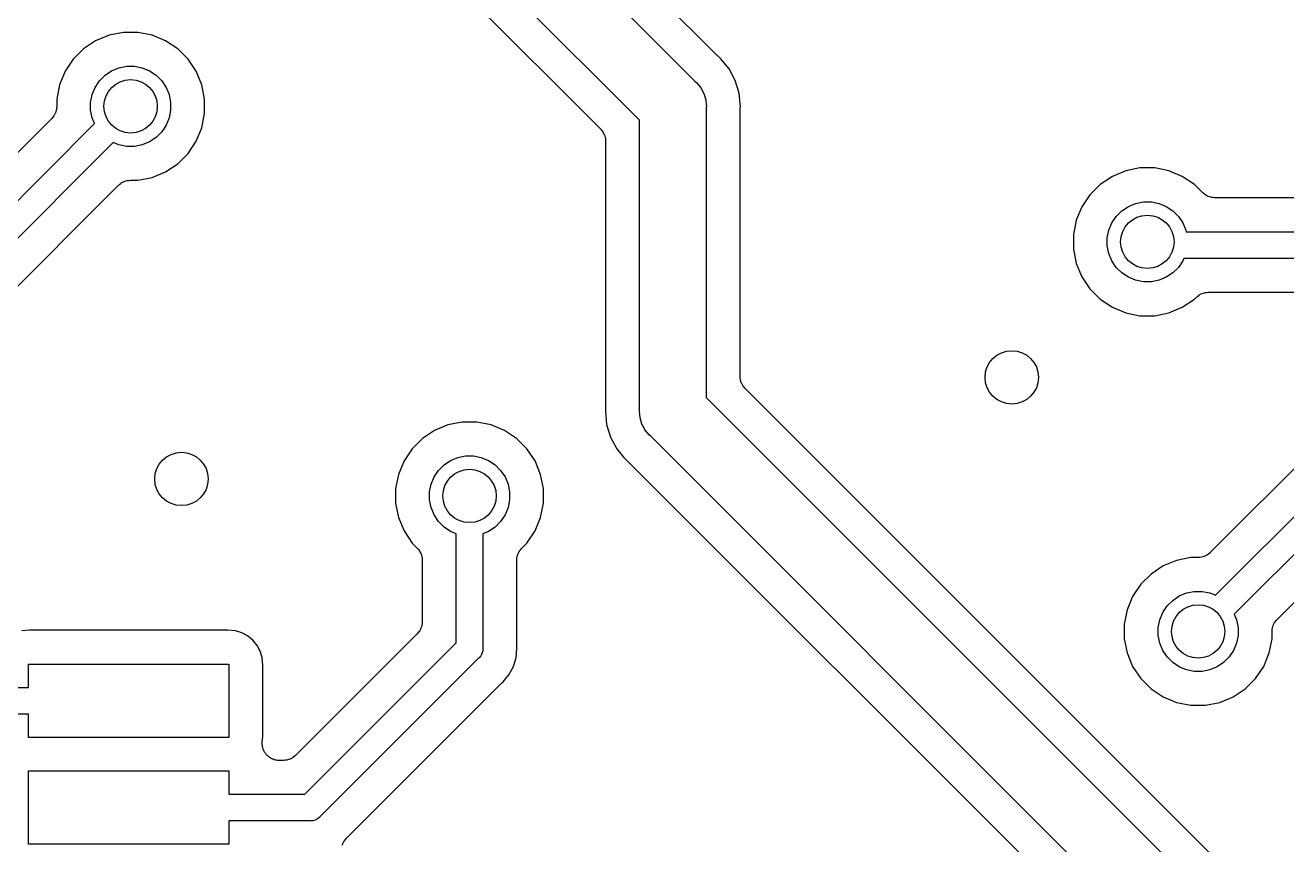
# Model space of a CAD drawing. Extents: x 49 to 143, y -158 to -38.
# Drawn here: x 95.98 to 105.44, y -98.25 to -92.1 of the extents above; entities that cross this region are included whole.
import ezdxf

# ---------------------------------------------------------------- set-up
doc = ezdxf.new("R2010")
doc.units = 0
doc.layers.add('BLACK', color=7, linetype='CONTINUOUS')

msp = doc.modelspace()

# ---------------------------------------------------------------- linework, layer by layer
at = {"layer": 'BLACK', "linetype": 'CONTINUOUS'}
for p, q in [((101.172, -92.3317), (99.0788, -90.238)), ((98.886, -90.4044), (101.006, -92.5245)), ((100.588, -92.8136), (98.5969, -90.8225)), ((98.5289, -91.1137), (100.297, -92.8816)), ((96.6124, -92.1773), (96.5116, -92.2191)), ((96.7194, -92.156), (96.6124, -92.1773)), ((96.8286, -92.156), (96.7194, -92.156)), ((96.9356, -92.1773), (96.8286, -92.156)), ((97.0364, -92.2191), (96.9356, -92.1773)), ((96.4208, -92.2797), (96.3437, -92.3568)), ((96.5116, -92.2191), (96.4208, -92.2797)), ((97.1272, -92.2797), (97.0364, -92.2191)), ((97.2043, -92.3568), (97.1272, -92.2797)), ((96.3437, -92.3568), (96.2831, -92.4476)), ((97.2649, -92.4476), (97.2043, -92.3568)), ((101.177, -92.3351), (101.172, -92.3317)), ((101.18, -92.3389), (101.177, -92.3351)), ((101.182, -92.3401), (101.18, -92.3389)), ((101.196, -92.3519), (101.182, -92.3401)), ((101.259, -92.4286), (101.196, -92.3519)), ((96.2831, -92.4476), (96.2413, -92.5484)), ((96.5828, -92.477), (96.6319, -92.4441)), ((96.6319, -92.4441), (96.6865, -92.4215)), ((96.6865, -92.4215), (96.7445, -92.41)), ((96.7445, -92.41), (96.8035, -92.41)), ((96.8035, -92.41), (96.8615, -92.4215)), ((96.8615, -92.4215), (96.9161, -92.4441)), ((96.9161, -92.4441), (96.9652, -92.477)), ((97.3067, -92.5484), (97.2649, -92.4476)), ((101.306, -92.5162), (101.259, -92.4286)), ((96.2413, -92.5484), (96.22, -92.6554)), ((96.5081, -92.5679), (96.541, -92.5188)), ((96.541, -92.5188), (96.5828, -92.477)), ((96.9652, -92.477), (97.007, -92.5188)), ((97.007, -92.5188), (97.0399, -92.5679)), ((97.328, -92.6554), (97.3067, -92.5484)), ((101.006, -92.5245), (101.016, -92.5324)), ((101.016, -92.5324), (101.047, -92.5704)), ((101.335, -92.6112), (101.306, -92.5162)), ((96.22, -92.6554), (96.22, -92.7108)), ((96.474, -92.6805), (96.4855, -92.6225)), ((96.4855, -92.6225), (96.5081, -92.5679)), ((97.0399, -92.5679), (97.0625, -92.6225)), ((97.0625, -92.6225), (97.074, -92.6805)), ((97.328, -92.7646), (97.328, -92.6554)), ((101.047, -92.5704), (101.07, -92.6139)), ((101.07, -92.6139), (101.084, -92.661)), ((101.343, -92.6913), (101.335, -92.6112)), ((96.2137, -92.7483), (96.2102, -92.7596)), ((96.2172, -92.7372), (96.2137, -92.7483)), ((96.2173, -92.7365), (96.2172, -92.7372)), ((96.2175, -92.7359), (96.2173, -92.7365)), ((96.2187, -92.7242), (96.2175, -92.7359)), ((96.22, -92.7125), (96.2187, -92.7242)), ((96.22, -92.7108), (96.22, -92.7112)), ((96.22, -92.7112), (96.22, -92.7112)), ((96.22, -92.7112), (96.22, -92.7112)), ((96.22, -92.7112), (96.22, -92.7125)), ((96.474, -92.7395), (96.474, -92.6805)), ((96.4855, -92.7975), (96.474, -92.7395)), ((97.074, -92.7395), (97.0625, -92.7975)), ((97.074, -92.6805), (97.074, -92.7395)), ((101.084, -92.661), (101.088, -92.6968)), ((101.088, -92.6968), (101.089, -92.71)), ((101.089, -92.71), (101.088, -92.7223)), ((101.088, -92.7223), (101.088, -94.8924)), ((101.342, -92.7392), (101.343, -92.7339)), ((101.342, -92.741), (101.342, -92.7392)), ((101.342, -94.7346), (101.342, -92.741)), ((101.343, -92.6915), (101.343, -92.6913)), ((101.344, -92.71), (101.343, -92.6915)), ((101.343, -92.7285), (101.344, -92.71)), ((101.343, -92.7339), (101.343, -92.7285)), ((96.1828, -92.8006), (94.9798, -94.0036)), ((94.9918, -94.3508), (96.503, -92.8396)), ((96.1903, -92.7915), (96.1828, -92.8006)), ((96.1978, -92.7825), (96.1903, -92.7915)), ((96.1981, -92.7819), (96.1978, -92.7825)), ((96.1985, -92.7814), (96.1981, -92.7819)), ((96.2041, -92.7711), (96.1985, -92.7814)), ((96.2097, -92.7608), (96.2041, -92.7711)), ((96.2099, -92.7602), (96.2097, -92.7608)), ((96.2102, -92.7596), (96.2099, -92.7602)), ((96.503, -92.8396), (96.4855, -92.7975)), ((97.0625, -92.7975), (97.0399, -92.8521)), ((97.3067, -92.8716), (97.328, -92.7646)), ((100.588, -94.9837), (100.588, -92.8136)), ((97.007, -92.9012), (96.9652, -92.943)), ((97.0399, -92.8521), (97.007, -92.9012)), ((97.2649, -92.9724), (97.3067, -92.8716)), ((100.297, -92.8816), (100.297, -92.8819)), ((100.297, -92.8819), (100.297, -92.8819)), ((100.297, -92.8819), (100.297, -92.8819)), ((100.297, -92.8819), (100.298, -92.8828)), ((100.298, -92.8828), (100.305, -92.892)), ((100.305, -92.892), (100.313, -92.9011)), ((100.313, -92.9011), (100.313, -92.9017)), ((100.313, -92.9017), (100.314, -92.9022)), ((100.314, -92.9022), (100.319, -92.9126)), ((100.319, -92.9126), (100.324, -92.923)), ((100.324, -92.923), (100.325, -92.9236)), ((100.325, -92.9236), (100.325, -92.9242)), ((100.325, -92.9242), (100.328, -92.9355)), ((100.328, -92.9355), (100.332, -92.9467)), ((96.6444, -92.981), (95.159, -94.4664)), ((96.6865, -92.9985), (96.6444, -92.981)), ((96.7445, -93.01), (96.6865, -92.9985)), ((96.8035, -93.01), (96.7445, -93.01)), ((96.8615, -92.9985), (96.8035, -93.01)), ((96.9161, -92.9759), (96.8615, -92.9985)), ((96.9652, -92.943), (96.9161, -92.9759)), ((97.2043, -93.0632), (97.2649, -92.9724)), ((100.332, -92.9467), (100.332, -92.9474)), ((100.332, -92.9474), (100.332, -92.948)), ((100.332, -92.948), (100.333, -92.9597)), ((100.333, -92.9597), (100.334, -92.9714)), ((100.334, -92.9714), (100.334, -94.965)), ((97.1272, -93.1403), (97.2043, -93.0632)), ((96.9356, -93.2427), (97.0364, -93.2009)), ((97.0364, -93.2009), (97.1272, -93.1403)), ((104.232, -93.1933), (104.132, -93.2351)), ((104.339, -93.172), (104.232, -93.1933)), ((104.449, -93.172), (104.339, -93.172)), ((104.556, -93.1933), (104.449, -93.172)), ((104.656, -93.2351), (104.556, -93.1933)), ((95.5648, -94.4199), (96.6834, -93.3012)), ((96.6834, -93.3012), (96.6837, -93.3009)), ((96.6837, -93.3009), (96.6837, -93.3009)), ((96.6837, -93.3009), (96.6838, -93.3009)), ((96.6838, -93.3009), (96.6847, -93.3)), ((96.6847, -93.3), (96.6939, -93.2926)), ((96.6939, -93.2926), (96.703, -93.2852)), ((96.703, -93.2852), (96.7035, -93.2849)), ((96.7035, -93.2849), (96.7041, -93.2845)), ((96.7041, -93.2845), (96.7145, -93.2791)), ((96.7145, -93.2791), (96.7248, -93.2736)), ((96.7248, -93.2736), (96.7255, -93.2734)), ((96.7255, -93.2734), (96.7261, -93.2731)), ((96.7261, -93.2731), (96.7374, -93.2698)), ((96.7374, -93.2698), (96.7486, -93.2664)), ((96.7486, -93.2664), (96.7492, -93.2664)), ((96.7492, -93.2664), (96.7499, -93.2662)), ((96.7499, -93.2662), (96.7616, -93.2651)), ((96.7616, -93.2651), (96.7732, -93.264)), ((96.7732, -93.264), (96.8286, -93.264)), ((96.8286, -93.264), (96.9356, -93.2427)), ((104.041, -93.2957), (103.964, -93.3728)), ((104.132, -93.2351), (104.041, -93.2957)), ((104.747, -93.2957), (104.656, -93.2351)), ((104.81, -93.3588), (104.747, -93.2957)), ((103.964, -93.3728), (103.903, -93.4636)), ((104.819, -93.3662), (104.81, -93.3588)), ((104.828, -93.3738), (104.819, -93.3662)), ((104.829, -93.3741), (104.828, -93.3738)), ((104.829, -93.3745), (104.829, -93.3741)), ((104.84, -93.3801), (104.829, -93.3745)), ((104.85, -93.3857), (104.84, -93.3801)), ((104.851, -93.3859), (104.85, -93.3857)), ((104.851, -93.3862), (104.851, -93.3859)), ((104.863, -93.3897), (104.851, -93.3862)), ((104.874, -93.3932), (104.863, -93.3897)), ((104.874, -93.3933), (104.874, -93.3932)), ((104.875, -93.3935), (104.874, -93.3933)), ((104.887, -93.3947), (104.875, -93.3935)), ((104.898, -93.396), (104.887, -93.3947)), ((104.9, -93.396), (104.898, -93.396)), ((109.847, -93.396), (104.9, -93.396)), ((104.9, -93.396), (104.9, -93.396)), ((104.9, -93.396), (104.9, -93.396)), ((104.9, -93.396), (104.9, -93.396)), ((103.903, -93.4636), (103.861, -93.5644)), ((104.161, -93.5348), (104.203, -93.493)), ((104.203, -93.493), (104.252, -93.4601)), ((104.252, -93.4601), (104.306, -93.4375)), ((104.306, -93.4375), (104.364, -93.426)), ((104.364, -93.426), (104.424, -93.426)), ((104.424, -93.426), (104.482, -93.4375)), ((104.482, -93.4375), (104.536, -93.4601)), ((104.536, -93.4601), (104.585, -93.493)), ((104.585, -93.493), (104.627, -93.5348)), ((103.861, -93.5644), (103.84, -93.6714)), ((104.106, -93.6385), (104.128, -93.5839)), ((104.128, -93.5839), (104.161, -93.5348)), ((104.627, -93.5348), (104.66, -93.5839)), ((104.66, -93.5839), (104.682, -93.6385)), ((103.84, -93.6714), (103.84, -93.7806)), ((104.094, -93.6965), (104.106, -93.6385)), ((104.094, -93.7555), (104.094, -93.6965)), ((104.682, -93.6385), (104.685, -93.65)), ((104.685, -93.65), (111.186, -93.65)), ((103.84, -93.7806), (103.861, -93.8876)), ((104.106, -93.8135), (104.094, -93.7555)), ((104.128, -93.8681), (104.106, -93.8135)), ((104.161, -93.9172), (104.128, -93.8681)), ((104.66, -93.8681), (104.627, -93.9172)), ((104.667, -93.85), (104.66, -93.8681)), ((111.186, -93.85), (104.667, -93.85)), ((103.861, -93.8876), (103.903, -93.9884)), ((104.203, -93.959), (104.161, -93.9172)), ((104.252, -93.9919), (104.203, -93.959)), ((104.585, -93.959), (104.536, -93.9919)), ((104.627, -93.9172), (104.585, -93.959)), ((103.903, -93.9884), (103.964, -94.0792)), ((104.306, -94.0145), (104.252, -93.9919)), ((104.364, -94.026), (104.306, -94.0145)), ((104.424, -94.026), (104.364, -94.026)), ((104.482, -94.0145), (104.424, -94.026)), ((104.536, -93.9919), (104.482, -94.0145)), ((103.964, -94.0792), (104.041, -94.1563)), ((104.041, -94.1563), (104.132, -94.2169)), ((104.656, -94.2169), (104.747, -94.1563)), ((104.747, -94.1563), (104.762, -94.1412)), ((104.762, -94.1412), (104.763, -94.1409)), ((104.763, -94.1409), (104.764, -94.14)), ((104.763, -94.1409), (104.763, -94.1409)), ((104.763, -94.1409), (104.763, -94.1409)), ((104.764, -94.14), (104.773, -94.1326)), ((104.773, -94.1326), (104.782, -94.1252)), ((104.782, -94.1249), (104.783, -94.1245)), ((104.782, -94.1252), (104.782, -94.1249)), ((104.783, -94.1245), (104.793, -94.1191)), ((104.793, -94.1191), (104.804, -94.1136)), ((104.804, -94.1134), (104.805, -94.1131)), ((104.804, -94.1136), (104.804, -94.1134)), ((104.805, -94.1131), (104.816, -94.1098)), ((104.816, -94.1098), (104.827, -94.1064)), ((104.827, -94.1064), (104.828, -94.1064)), ((104.828, -94.1064), (104.829, -94.1062)), ((104.829, -94.1062), (104.84, -94.1051)), ((104.84, -94.1051), (104.852, -94.104)), ((104.852, -94.104), (110.851, -94.104)), ((104.132, -94.2169), (104.232, -94.2587)), ((104.232, -94.2587), (104.339, -94.28)), ((104.449, -94.28), (104.556, -94.2587)), ((104.556, -94.2587), (104.656, -94.2169)), ((104.339, -94.28), (104.449, -94.28)), ((106.405, -94.5164), (104.866, -96.0558)), ((101.343, -94.7463), (101.342, -94.7346)), ((104.905, -96.376), (106.598, -94.6828)), ((101.344, -94.758), (101.343, -94.7463)), ((101.344, -94.7586), (101.344, -94.758)), ((101.344, -94.7593), (101.344, -94.7586)), ((101.348, -94.7705), (101.344, -94.7593)), ((101.351, -94.7818), (101.348, -94.7705)), ((101.351, -94.7824), (101.351, -94.7818)), ((101.352, -94.783), (101.351, -94.7824)), ((101.357, -94.7934), (101.352, -94.783)), ((101.362, -94.8038), (101.357, -94.7934)), ((101.363, -94.8043), (101.362, -94.8038)), ((101.363, -94.8049), (101.363, -94.8043)), ((101.371, -94.814), (101.363, -94.8049)), ((101.378, -94.8232), (101.371, -94.814)), ((101.379, -94.8241), (101.378, -94.8232)), ((101.379, -94.8244), (101.379, -94.8241)), ((101.379, -94.8241), (101.379, -94.8241)), ((101.379, -94.8241), (101.379, -94.8241)), ((105.998, -99.4437), (101.379, -94.8244)), ((101.088, -94.8924), (105.832, -99.6365)), ((106.713, -94.85), (105.046, -96.5174)), ((100.333, -94.9774), (100.332, -94.996)), ((100.332, -94.996), (100.341, -95.0948)), ((100.334, -94.9668), (100.333, -94.9721)), ((100.333, -94.9721), (100.333, -94.9774)), ((100.334, -94.965), (100.334, -94.9668)), ((100.587, -94.996), (100.588, -94.9837)), ((100.592, -95.045), (100.587, -94.996)), ((99.1524, -95.0983), (99.0516, -95.1401)), ((99.2594, -95.077), (99.1524, -95.0983)), ((99.3686, -95.077), (99.2594, -95.077)), ((99.4756, -95.0983), (99.3686, -95.077)), ((99.5764, -95.1401), (99.4756, -95.0983)), ((100.341, -95.0948), (100.37, -95.1898)), ((100.606, -95.0921), (100.592, -95.045)), ((100.625, -95.1277), (100.606, -95.0921)), ((98.9608, -95.2007), (98.8837, -95.2778)), ((99.0516, -95.1401), (98.9608, -95.2007)), ((99.6672, -95.2007), (99.5764, -95.1401)), ((99.7443, -95.2778), (99.6672, -95.2007)), ((100.37, -95.1898), (100.417, -95.2774)), ((100.629, -95.1356), (100.625, -95.1277)), ((100.66, -95.1736), (100.629, -95.1356)), ((100.67, -95.1815), (100.66, -95.1736)), ((105.414, -99.9256), (100.67, -95.1815)), ((105.366, -96.5564), (106.781, -95.1412)), ((98.8837, -95.2778), (98.8231, -95.3686)), ((99.8049, -95.3686), (99.7443, -95.2778)), ((100.417, -95.2774), (100.468, -95.3397)), ((98.8231, -95.3686), (98.7813, -95.4694)), ((99.081, -95.4398), (99.1228, -95.398)), ((99.1228, -95.398), (99.1719, -95.3651)), ((99.1719, -95.3651), (99.2265, -95.3425)), ((99.2265, -95.3425), (99.2845, -95.331)), ((99.2845, -95.331), (99.3435, -95.331)), ((99.3435, -95.331), (99.4015, -95.3425)), ((99.4015, -95.3425), (99.4561, -95.3651)), ((99.4561, -95.3651), (99.5052, -95.398)), ((99.5052, -95.398), (99.547, -95.4398)), ((99.8467, -95.4694), (99.8049, -95.3686)), ((100.468, -95.3397), (100.468, -95.3397)), ((100.468, -95.3397), (100.48, -95.3541)), ((100.48, -95.3541), (100.494, -95.3659)), ((100.494, -95.3659), (100.496, -95.3671)), ((100.496, -95.3671), (100.499, -95.3709)), ((100.499, -95.3709), (100.504, -95.3743)), ((100.504, -95.3743), (105.123, -99.9936)), ((98.7813, -95.4694), (98.76, -95.5764)), ((99.0255, -95.5435), (99.0481, -95.4889)), ((99.0481, -95.4889), (99.081, -95.4398)), ((99.547, -95.4398), (99.5799, -95.4889)), ((99.5799, -95.4889), (99.6025, -95.5435)), ((99.868, -95.5764), (99.8467, -95.4694)), ((98.76, -95.5764), (98.76, -95.6856)), ((99.014, -95.6015), (99.0255, -95.5435)), ((99.6025, -95.5435), (99.614, -95.6015)), ((99.868, -95.6856), (99.868, -95.5764)), ((99.014, -95.6605), (99.014, -95.6015)), ((99.0255, -95.7185), (99.014, -95.6605)), ((99.614, -95.6605), (99.6025, -95.7185)), ((99.614, -95.6015), (99.614, -95.6605)), ((98.76, -95.6856), (98.7813, -95.7926)), ((99.0481, -95.7731), (99.0255, -95.7185)), ((99.081, -95.8222), (99.0481, -95.7731)), ((99.5799, -95.7731), (99.547, -95.8222)), ((99.6025, -95.7185), (99.5799, -95.7731)), ((99.8467, -95.7926), (99.868, -95.6856)), ((98.7813, -95.7926), (98.8231, -95.8934)), ((99.1228, -95.864), (99.081, -95.8222)), ((99.1719, -95.8969), (99.1228, -95.864)), ((99.5052, -95.864), (99.4561, -95.8969)), ((99.547, -95.8222), (99.5052, -95.864)), ((99.8049, -95.8934), (99.8467, -95.7926)), ((98.8231, -95.8934), (98.8837, -95.9842)), ((99.214, -95.9143), (99.1719, -95.8969)), ((99.214, -96.7326), (99.214, -95.9143)), ((99.4561, -95.8969), (99.414, -95.9143)), ((99.414, -95.9143), (99.414, -96.7691)), ((99.7443, -95.9842), (99.8049, -95.8934)), ((98.8837, -95.9842), (98.9228, -96.0233)), ((98.9228, -96.0233), (98.9231, -96.0236)), ((98.9231, -96.0236), (98.9231, -96.0236)), ((98.9231, -96.0236), (98.9231, -96.0236)), ((98.9231, -96.0236), (98.924, -96.0245)), ((98.924, -96.0245), (98.9314, -96.0337)), ((98.9314, -96.0337), (98.9388, -96.0428)), ((98.9388, -96.0428), (98.9391, -96.0434)), ((98.9391, -96.0434), (98.9395, -96.0439)), ((98.9395, -96.0439), (98.9449, -96.0543)), ((98.9449, -96.0543), (98.9504, -96.0647)), ((99.6783, -96.063), (99.6839, -96.0527)), ((99.6839, -96.0527), (99.6895, -96.0424)), ((99.6895, -96.0424), (99.6899, -96.0419)), ((99.6899, -96.0419), (99.6902, -96.0413)), ((99.6902, -96.0413), (99.6977, -96.0324)), ((99.6977, -96.0324), (99.7052, -96.0233)), ((99.7052, -96.0233), (99.7443, -95.9842)), ((104.864, -96.057), (104.855, -96.0644)), ((104.865, -96.0561), (104.864, -96.057)), ((104.866, -96.0558), (104.865, -96.0561)), ((104.865, -96.0561), (104.865, -96.0561)), ((104.865, -96.0561), (104.865, -96.0561)), ((98.9504, -96.0647), (98.9506, -96.0653)), ((98.9506, -96.0653), (98.9509, -96.0659)), ((98.9509, -96.0659), (98.9542, -96.0772)), ((98.9542, -96.0772), (98.9576, -96.0884)), ((98.9576, -96.0884), (98.9576, -96.0891)), ((98.9576, -96.0891), (98.9578, -96.0897)), ((98.9578, -96.0897), (98.9589, -96.1014)), ((98.9589, -96.1014), (98.96, -96.1131)), ((98.96, -96.1131), (98.96, -96.5748)), ((99.668, -96.1113), (99.6693, -96.0996)), ((99.668, -96.1126), (99.668, -96.1113)), ((99.668, -96.1127), (99.668, -96.1126)), ((99.668, -96.1126), (99.668, -96.1126)), ((99.668, -96.1131), (99.668, -96.1127)), ((99.668, -96.7504), (99.668, -96.1131)), ((99.6693, -96.0996), (99.6705, -96.088)), ((99.6705, -96.088), (99.6707, -96.0873)), ((99.6707, -96.0873), (99.6708, -96.0867)), ((99.6708, -96.0867), (99.6743, -96.0755)), ((99.6743, -96.0755), (99.6778, -96.0643)), ((99.6778, -96.0643), (99.6781, -96.0637)), ((99.6781, -96.0637), (99.6783, -96.063)), ((104.513, -96.1561), (104.422, -96.2167)), ((104.613, -96.1143), (104.513, -96.1561)), ((104.72, -96.093), (104.613, -96.1143)), ((104.776, -96.093), (104.72, -96.093)), ((104.787, -96.0919), (104.776, -96.093)), ((104.799, -96.0908), (104.787, -96.0919)), ((104.8, -96.0906), (104.799, -96.0908)), ((104.812, -96.0872), (104.8, -96.0906)), ((104.8, -96.0906), (104.8, -96.0906)), ((104.823, -96.0839), (104.812, -96.0872)), ((104.824, -96.0836), (104.823, -96.0839)), ((104.835, -96.0779), (104.824, -96.0834)), ((104.824, -96.0834), (104.824, -96.0836)), ((104.845, -96.0725), (104.835, -96.0779)), ((104.846, -96.0718), (104.845, -96.0721)), ((104.845, -96.0721), (104.845, -96.0725)), ((104.855, -96.0644), (104.846, -96.0718)), ((104.422, -96.2167), (104.345, -96.2938)), ((104.345, -96.2938), (104.284, -96.3846)), ((104.284, -96.3846), (104.242, -96.4854)), ((104.542, -96.4558), (104.584, -96.414)), ((104.584, -96.414), (104.633, -96.3811)), ((104.633, -96.3811), (104.688, -96.3585)), ((104.688, -96.3585), (104.745, -96.347)), ((104.745, -96.347), (104.805, -96.347)), ((104.805, -96.347), (104.863, -96.3585)), ((104.863, -96.3585), (104.905, -96.376)), ((104.242, -96.4854), (104.221, -96.5924)), ((104.487, -96.5595), (104.509, -96.5049)), ((104.509, -96.5049), (104.542, -96.4558)), ((105.046, -96.5174), (105.063, -96.5595)), ((98.9497, -96.6248), (98.9441, -96.6351)), ((98.9499, -96.6242), (98.9497, -96.6248)), ((98.9502, -96.6236), (98.9499, -96.6242)), ((98.9537, -96.6124), (98.9502, -96.6236)), ((98.9572, -96.6012), (98.9537, -96.6124)), ((98.9573, -96.6005), (98.9572, -96.6012)), ((98.9575, -96.5999), (98.9573, -96.6005)), ((98.9587, -96.5882), (98.9575, -96.5999)), ((98.96, -96.5765), (98.9587, -96.5882)), ((98.96, -96.5748), (98.96, -96.5752)), ((98.96, -96.5752), (98.96, -96.5752)), ((98.96, -96.5752), (98.96, -96.5752)), ((98.96, -96.5752), (98.96, -96.5765)), ((104.221, -96.5924), (104.221, -96.7016)), ((104.475, -96.6175), (104.487, -96.5595)), ((104.475, -96.6765), (104.475, -96.6175)), ((105.063, -96.5595), (105.075, -96.6175)), ((105.075, -96.6175), (105.075, -96.6765)), ((105.33, -96.6328), (105.332, -96.6211)), ((105.332, -96.6198), (105.335, -96.6086)), ((105.332, -96.6205), (105.332, -96.6198)), ((105.332, -96.6211), (105.332, -96.6205)), ((105.335, -96.6086), (105.339, -96.5974)), ((105.339, -96.5962), (105.345, -96.5858)), ((105.339, -96.5968), (105.339, -96.5962)), ((105.339, -96.5974), (105.339, -96.5968)), ((105.345, -96.5858), (105.35, -96.5756)), ((105.35, -96.5756), (105.351, -96.5751)), ((105.351, -96.5745), (105.359, -96.5655)), ((105.351, -96.5751), (105.351, -96.5745)), ((105.359, -96.5655), (105.366, -96.5564)), ((96.0152, -96.6374), (95.9592, -96.6429)), ((97.5028, -96.6374), (96.0152, -96.6374)), ((97.5588, -96.6429), (97.5028, -96.6374)), ((97.6067, -96.6574), (97.5588, -96.6429)), ((97.6508, -96.681), (97.6067, -96.6574)), ((97.6895, -96.7127), (97.6508, -96.681)), ((97.7212, -96.7514), (97.6895, -96.7127)), ((98.9228, -96.6646), (98.0104, -97.577)), ((98.9303, -96.6555), (98.9228, -96.6646)), ((98.9378, -96.6465), (98.9303, -96.6555)), ((98.9381, -96.6459), (98.9378, -96.6465)), ((98.9385, -96.6454), (98.9381, -96.6459)), ((98.9441, -96.6351), (98.9385, -96.6454)), ((104.221, -96.7016), (104.242, -96.8086)), ((104.487, -96.7345), (104.475, -96.6765)), ((105.075, -96.6765), (105.063, -96.7345)), ((105.308, -96.8086), (105.329, -96.7016)), ((105.329, -96.6445), (105.33, -96.6328)), ((105.329, -96.6458), (105.329, -96.6445)), ((105.329, -96.6462), (105.329, -96.6458)), ((105.329, -96.6458), (105.329, -96.6458)), ((105.329, -96.6458), (105.329, -96.6458)), ((105.329, -96.7016), (105.329, -96.6462)), ((97.7448, -96.7955), (97.7212, -96.7514)), ((97.7593, -96.8434), (97.7448, -96.7955)), ((98.0784, -97.8682), (99.214, -96.7326)), ((99.4068, -96.8125), (99.4026, -96.8204)), ((99.4126, -96.7936), (99.4068, -96.8125)), ((99.4129, -96.7903), (99.4126, -96.7936)), ((99.414, -96.7789), (99.4129, -96.7903)), ((99.414, -96.7691), (99.4145, -96.774)), ((99.4145, -96.774), (99.414, -96.7789)), ((99.414, -96.7789), (99.414, -96.7789)), ((99.6629, -96.8434), (99.6697, -96.774)), ((99.6685, -96.7557), (99.668, -96.7504)), ((99.6684, -96.7611), (99.6685, -96.7557)), ((99.6686, -96.7628), (99.6684, -96.7611)), ((99.6697, -96.774), (99.6686, -96.7628)), ((104.242, -96.8086), (104.284, -96.9094)), ((104.509, -96.7891), (104.487, -96.7345)), ((104.542, -96.8382), (104.509, -96.7891)), ((105.041, -96.7891), (105.008, -96.8382)), ((105.063, -96.7345), (105.041, -96.7891)), ((105.266, -96.9094), (105.308, -96.8086)), ((96.009, -97.0682), (96.009, -96.8932)), ((96.009, -96.8932), (97.509, -96.8932)), ((97.509, -96.8932), (97.509, -97.4432)), ((97.7648, -96.8994), (97.7593, -96.8434)), ((97.7648, -97.437), (97.7648, -96.8994)), ((99.3812, -96.8482), (98.194, -98.0354)), ((99.3851, -96.8451), (99.3812, -96.8482)), ((99.3975, -96.8298), (99.3851, -96.8451)), ((99.4026, -96.8204), (99.3975, -96.8298)), ((99.6098, -96.9716), (99.6426, -96.9101)), ((99.6426, -96.9101), (99.6629, -96.8434)), ((104.284, -96.9094), (104.345, -97.0002)), ((104.584, -96.88), (104.542, -96.8382)), ((104.633, -96.9129), (104.584, -96.88)), ((104.966, -96.88), (104.917, -96.9129)), ((105.008, -96.8382), (104.966, -96.88)), ((105.205, -97.0002), (105.266, -96.9094)), ((99.5655, -97.0255), (99.6098, -96.9716)), ((104.345, -97.0002), (104.422, -97.0773)), ((104.688, -96.9355), (104.633, -96.9129)), ((104.745, -96.947), (104.688, -96.9355)), ((104.805, -96.947), (104.745, -96.947)), ((104.863, -96.9355), (104.805, -96.947)), ((104.917, -96.9129), (104.863, -96.9355)), ((105.128, -97.0773), (105.205, -97.0002)), ((95.6227, -97.0682), (96.009, -97.0682)), ((98.3912, -98.1974), (99.5476, -97.041)), ((99.5476, -97.041), (99.5489, -97.0398)), ((99.5489, -97.0398), (99.5531, -97.0364)), ((99.5531, -97.0364), (99.5568, -97.0327)), ((99.5568, -97.0327), (99.5655, -97.0255)), ((104.422, -97.0773), (104.513, -97.1379)), ((105.037, -97.1379), (105.128, -97.0773)), ((104.513, -97.1379), (104.613, -97.1797)), ((104.613, -97.1797), (104.72, -97.201)), ((104.83, -97.201), (104.937, -97.1797)), ((104.937, -97.1797), (105.037, -97.1379)), ((96.009, -97.2682), (95.6592, -97.2682)), ((96.009, -97.4432), (96.009, -97.2682)), ((104.72, -97.201), (104.83, -97.201)), ((97.509, -97.4432), (96.009, -97.4432)), ((97.7611, -97.4748), (97.7648, -97.437)), ((97.7611, -97.4806), (97.7611, -97.4748)), ((97.7605, -97.4863), (97.7611, -97.4806)), ((97.7611, -97.4929), (97.7605, -97.4863)), ((97.7611, -97.4995), (97.7611, -97.4929)), ((97.7622, -97.5052), (97.7611, -97.4995)), ((97.7628, -97.511), (97.7622, -97.5052)), ((97.7646, -97.5173), (97.7628, -97.511)), ((97.7659, -97.5239), (97.7646, -97.5173)), ((97.7681, -97.5292), (97.7659, -97.5239)), ((97.7698, -97.5348), (97.7681, -97.5292)), ((97.7728, -97.5406), (97.7698, -97.5348)), ((97.7753, -97.5468), (97.7728, -97.5406)), ((97.7786, -97.5516), (97.7753, -97.5468)), ((97.7812, -97.5567), (97.7786, -97.5516)), ((97.7854, -97.5619), (97.7812, -97.5567)), ((97.7891, -97.5674), (97.7854, -97.5619)), ((97.7931, -97.5715), (97.7891, -97.5674)), ((97.7968, -97.5761), (97.7931, -97.5715)), ((97.8018, -97.5803), (97.7968, -97.5761)), ((97.8065, -97.585), (97.8018, -97.5803)), ((97.8113, -97.5883), (97.8065, -97.585)), ((97.8158, -97.592), (97.8113, -97.5883)), ((97.8216, -97.5952), (97.8158, -97.592)), ((97.8271, -97.5989), (97.8216, -97.5952)), ((97.8324, -97.6011), (97.8271, -97.5989)), ((97.8375, -97.6039), (97.8324, -97.6011)), ((97.8438, -97.6059), (97.8375, -97.6039)), ((97.8499, -97.6085), (97.8438, -97.6059)), ((97.8556, -97.6097), (97.8499, -97.6085)), ((97.8611, -97.6114), (97.8556, -97.6097)), ((97.8677, -97.6122), (97.8611, -97.6114)), ((97.8742, -97.6135), (97.8677, -97.6122)), ((97.88, -97.6135), (97.8742, -97.6135)), ((97.8857, -97.6142), (97.88, -97.6135)), ((97.8875, -97.6142), (97.8857, -97.6142)), ((97.9206, -97.6142), (97.8875, -97.6142)), ((97.9322, -97.6131), (97.9206, -97.6142)), ((97.9439, -97.612), (97.9322, -97.6131)), ((97.9446, -97.6118), (97.9439, -97.612)), ((97.9452, -97.6118), (97.9446, -97.6118)), ((97.9564, -97.6084), (97.9452, -97.6118)), ((97.9677, -97.6051), (97.9564, -97.6084)), ((97.9683, -97.6048), (97.9677, -97.6051)), ((97.969, -97.6046), (97.9683, -97.6048)), ((97.9793, -97.5991), (97.969, -97.6046)), ((97.9897, -97.5937), (97.9793, -97.5991)), ((97.9903, -97.5933), (97.9897, -97.5937)), ((97.9908, -97.593), (97.9903, -97.5933)), ((97.9999, -97.5856), (97.9908, -97.593)), ((98.0091, -97.5782), (97.9999, -97.5856)), ((98.01, -97.5773), (98.0091, -97.5782)), ((98.0101, -97.5773), (98.01, -97.5773)), ((98.0104, -97.577), (98.0101, -97.5773)), ((98.0101, -97.5773), (98.0101, -97.5773)), ((96.009, -98.2432), (96.009, -97.6932)), ((96.009, -97.6932), (97.509, -97.6932)), ((97.509, -97.6932), (97.509, -97.8682)), ((97.509, -97.8682), (98.0784, -97.8682)), ((98.1909, -98.0393), (98.1756, -98.0517)), ((98.194, -98.0354), (98.1909, -98.0393)), ((98.1149, -98.0682), (97.509, -98.0682)), ((97.509, -98.0682), (97.509, -98.2432)), ((98.1198, -98.0687), (98.1149, -98.0682)), ((98.1247, -98.0682), (98.1198, -98.0687)), ((98.1394, -98.0668), (98.1247, -98.0682)), ((98.1247, -98.0682), (98.1247, -98.0682)), ((98.1583, -98.061), (98.1394, -98.0668)), ((98.1756, -98.0517), (98.1583, -98.061)), ((98.364, -98.238), (98.3698, -98.2271)), ((98.3698, -98.2271), (98.3755, -98.2166)), ((98.3755, -98.2166), (98.3756, -98.2164)), ((98.3756, -98.2164), (98.3757, -98.2162)), ((98.3757, -98.2162), (98.3835, -98.2068)), ((98.3835, -98.2068), (98.3912, -98.1974)), ((97.509, -98.2432), (96.009, -98.2432)), ((98.3603, -98.2499), (98.3638, -98.2384)), ((98.3638, -98.2384), (98.3639, -98.2382)), ((98.3639, -98.2382), (98.364, -98.238))]:
    msp.add_line(p, q, dxfattribs=at)
at = {"layer": 'BLACK'}
for centre in [(96.774, -92.71), (104.394, -93.726), (103.378, -94.742), (97.155, -95.504), (99.314, -95.631), (104.775, -96.647)]:
    msp.add_circle(centre, 0.2, dxfattribs=at)

doc.saveas('drawing.dxf')
